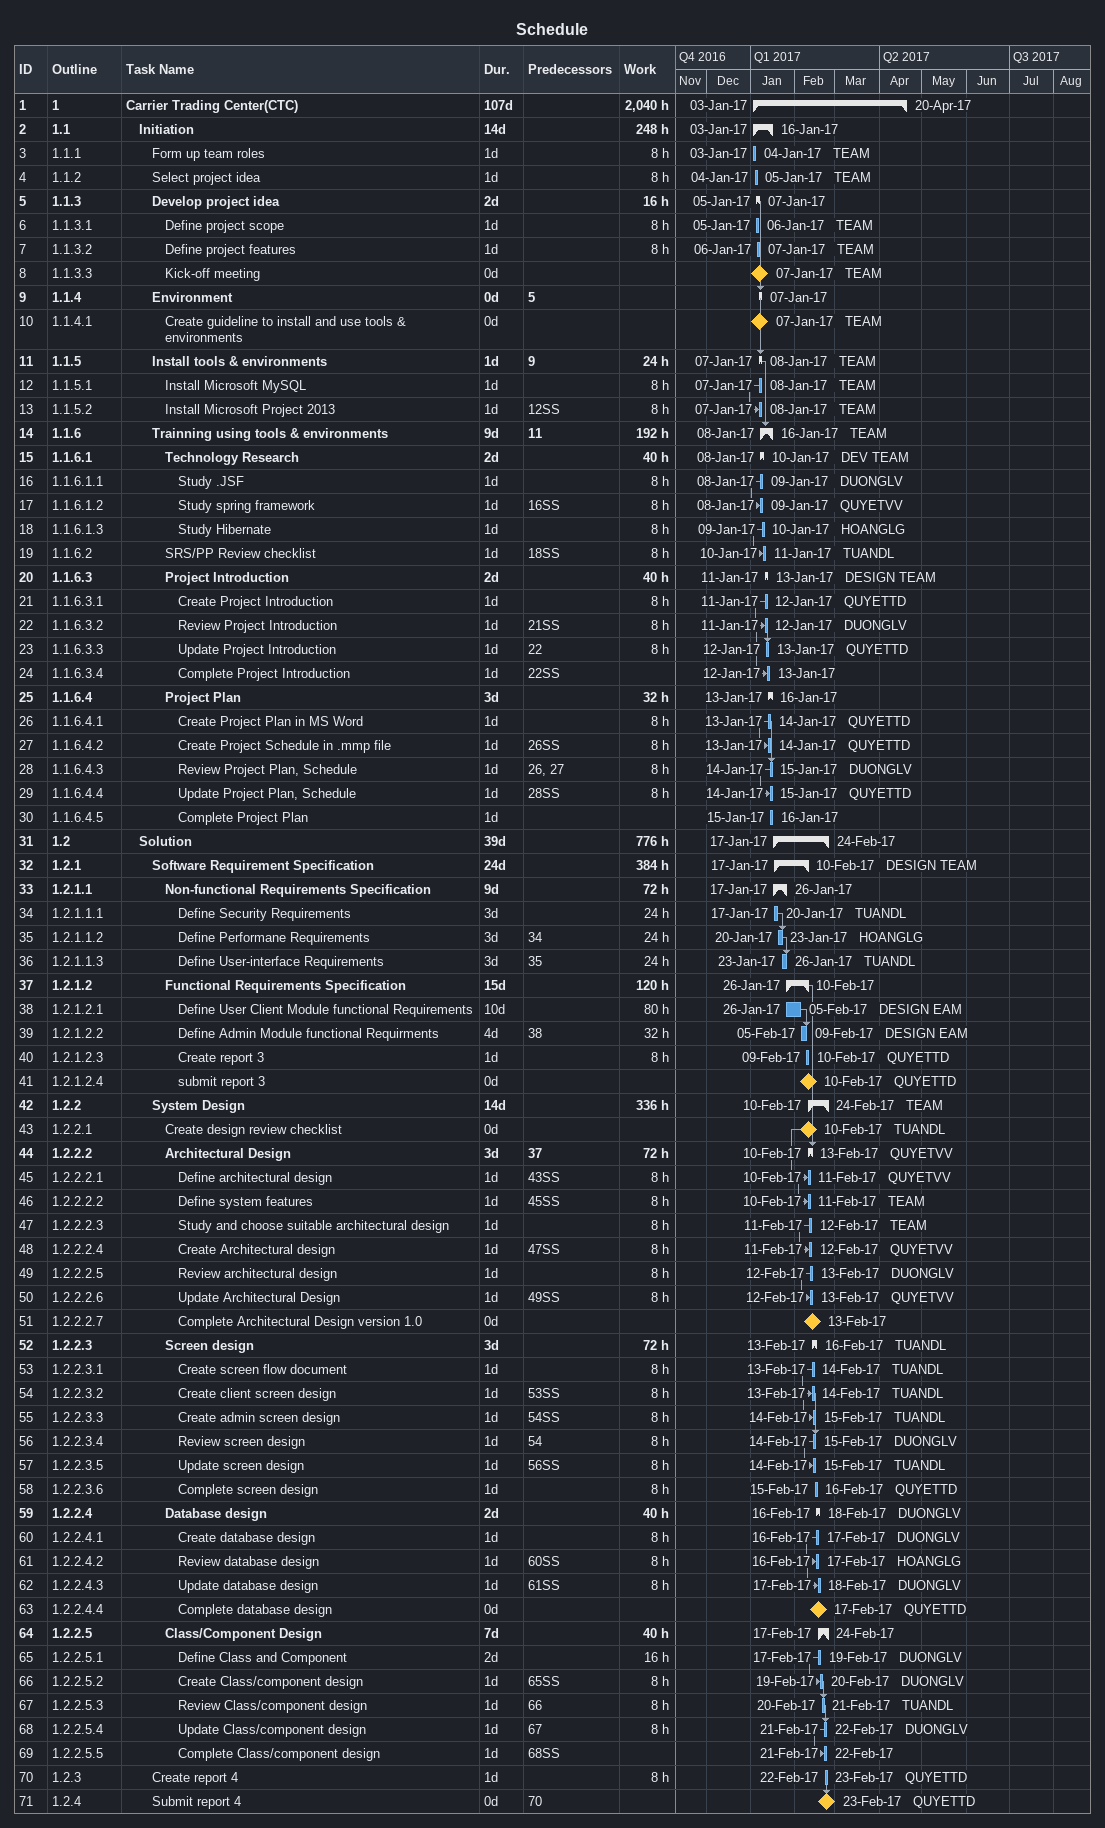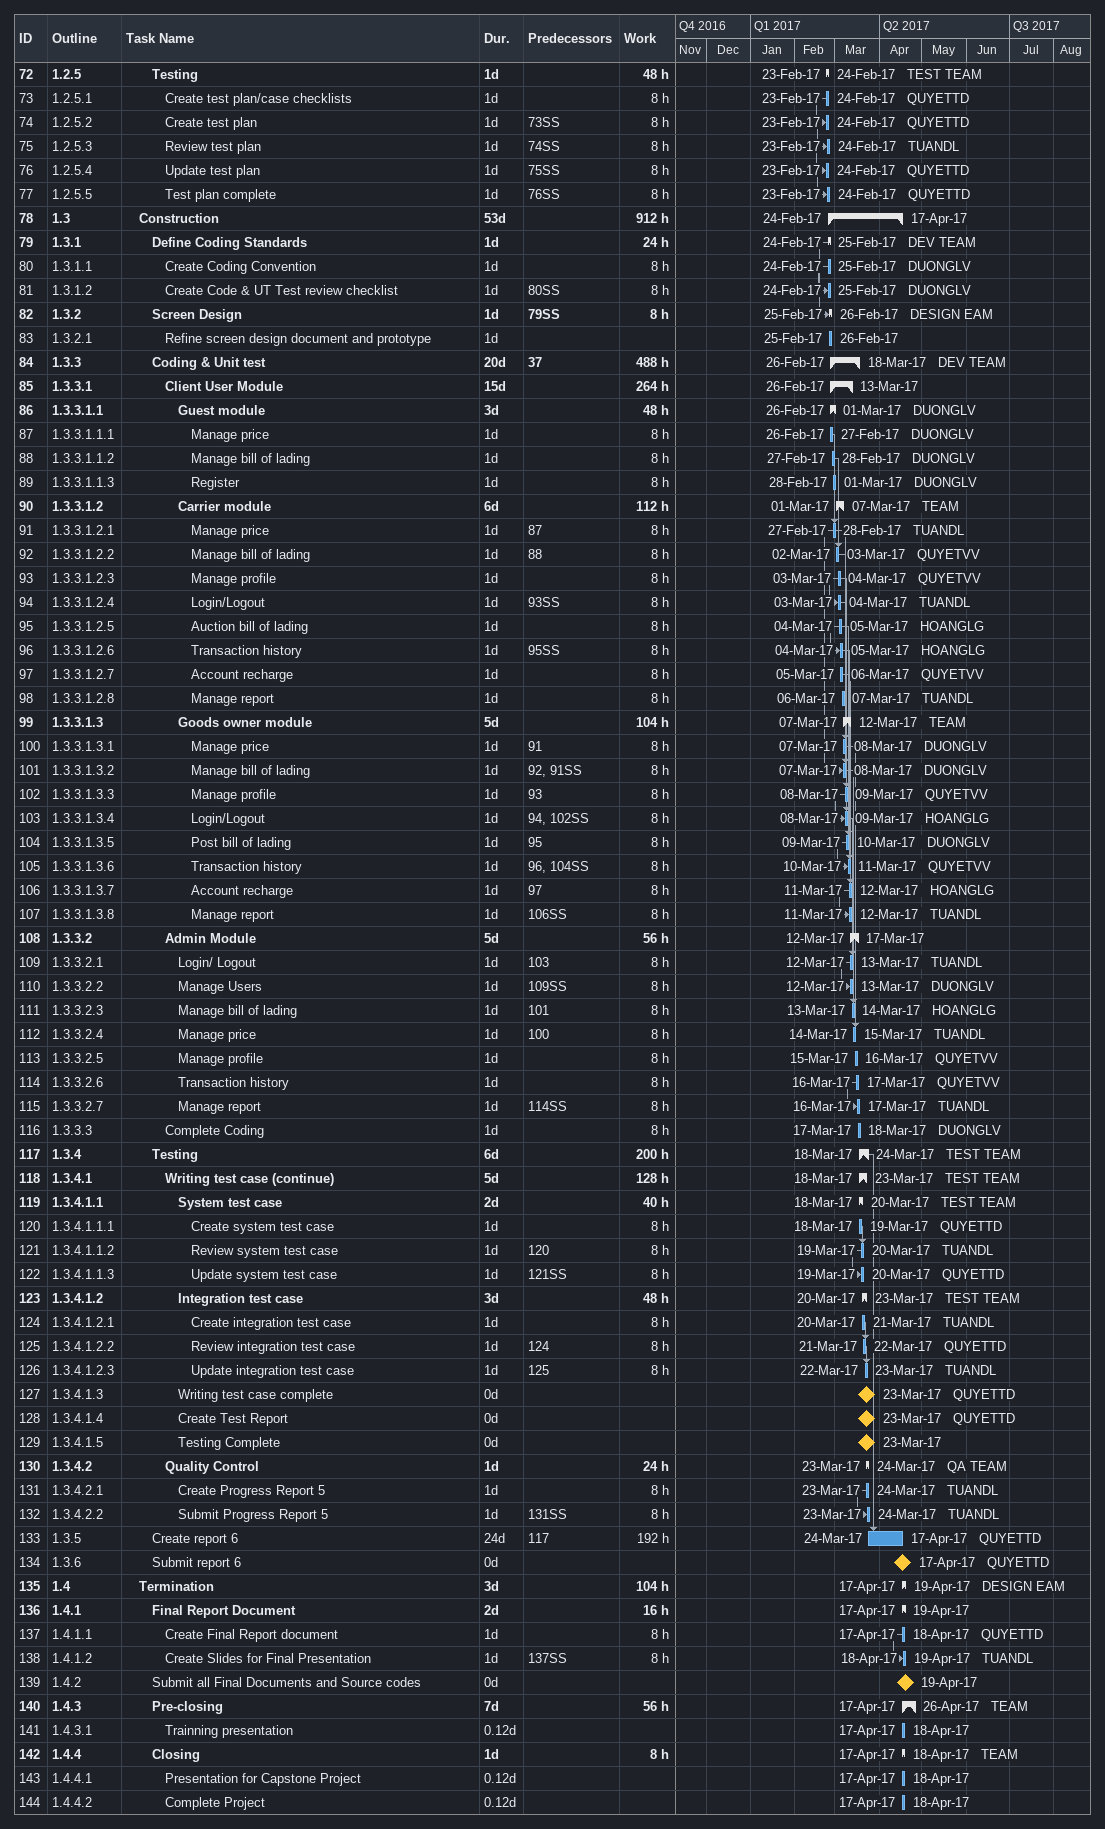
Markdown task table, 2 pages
Schedule

| ID | WBS | Task | Duration | Start | Finish | Predecessors | Resources | Work (h) |
|---|---|---|---|---|---|---|---|---|
| 1 | 1 | **Carrier Trading Center(CTC)** | 107d | 2017-01-03 | 2017-04-20 |  |  | 2040 |
| 2 | 1.1 | **Initiation** | 14d | 2017-01-03 | 2017-01-16 |  |  | 248 |
| 3 | 1.1.1 | Form up team roles | 1d | 2017-01-03 | 2017-01-04 |  | TEAM | 8 |
| 4 | 1.1.2 | Select project idea | 1d | 2017-01-04 | 2017-01-05 |  | TEAM | 8 |
| 5 | 1.1.3 | **Develop project idea** | 2d | 2017-01-05 | 2017-01-07 |  |  | 16 |
| 6 | 1.1.3.1 | Define project scope | 1d | 2017-01-05 | 2017-01-06 |  | TEAM | 8 |
| 7 | 1.1.3.2 | Define project features | 1d | 2017-01-06 | 2017-01-07 |  | TEAM | 8 |
| 8 | 1.1.3.3 | Kick-off meeting | 0d | 2017-01-07 | 2017-01-07 |  | TEAM |  |
| 9 | 1.1.4 | **Environment** | 0d | 2017-01-07 | 2017-01-07 | 5 |  |  |
| 10 | 1.1.4.1 | Create guideline to install and use tools & environments | 0d | 2017-01-07 | 2017-01-07 |  | TEAM |  |
| 11 | 1.1.5 | **Install tools & environments** | 1d | 2017-01-07 | 2017-01-08 | 9 | TEAM | 24 |
| 12 | 1.1.5.1 | Install Microsoft MySQL | 1d | 2017-01-07 | 2017-01-08 |  | TEAM | 8 |
| 13 | 1.1.5.2 | Install Microsoft Project 2013 | 1d | 2017-01-07 | 2017-01-08 | 12SS | TEAM | 8 |
| 14 | 1.1.6 | **Trainning using tools & environments** | 9d | 2017-01-08 | 2017-01-16 | 11 | TEAM | 192 |
| 15 | 1.1.6.1 | **Technology Research** | 2d | 2017-01-08 | 2017-01-10 |  | DEV TEAM | 40 |
| 16 | 1.1.6.1.1 | Study .JSF | 1d | 2017-01-08 | 2017-01-09 |  | DUONGLV | 8 |
| 17 | 1.1.6.1.2 | Study spring framework | 1d | 2017-01-08 | 2017-01-09 | 16SS | QUYETVV | 8 |
| 18 | 1.1.6.1.3 | Study Hibernate | 1d | 2017-01-09 | 2017-01-10 |  | HOANGLG | 8 |
| 19 | 1.1.6.2 | SRS/PP Review checklist | 1d | 2017-01-10 | 2017-01-11 | 18SS | TUANDL | 8 |
| 20 | 1.1.6.3 | **Project Introduction** | 2d | 2017-01-11 | 2017-01-13 |  | DESIGN TEAM | 40 |
| 21 | 1.1.6.3.1 | Create Project Introduction | 1d | 2017-01-11 | 2017-01-12 |  | QUYETTD | 8 |
| 22 | 1.1.6.3.2 | Review Project Introduction | 1d | 2017-01-11 | 2017-01-12 | 21SS | DUONGLV | 8 |
| 23 | 1.1.6.3.3 | Update Project Introduction | 1d | 2017-01-12 | 2017-01-13 | 22 | QUYETTD | 8 |
| 24 | 1.1.6.3.4 | Complete Project Introduction | 1d | 2017-01-12 | 2017-01-13 | 22SS |  |  |
| 25 | 1.1.6.4 | **Project Plan** | 3d | 2017-01-13 | 2017-01-16 |  |  | 32 |
| 26 | 1.1.6.4.1 | Create Project Plan in MS Word | 1d | 2017-01-13 | 2017-01-14 |  | QUYETTD | 8 |
| 27 | 1.1.6.4.2 | Create Project Schedule in .mmp file | 1d | 2017-01-13 | 2017-01-14 | 26SS | QUYETTD | 8 |
| 28 | 1.1.6.4.3 | Review Project Plan, Schedule | 1d | 2017-01-14 | 2017-01-15 | 26, 27 | DUONGLV | 8 |
| 29 | 1.1.6.4.4 | Update Project Plan, Schedule | 1d | 2017-01-14 | 2017-01-15 | 28SS | QUYETTD | 8 |
| 30 | 1.1.6.4.5 | Complete Project Plan | 1d | 2017-01-15 | 2017-01-16 |  |  |  |
| 31 | 1.2 | **Solution** | 39d | 2017-01-17 | 2017-02-24 |  |  | 776 |
| 32 | 1.2.1 | **Software Requirement Specification** | 24d | 2017-01-17 | 2017-02-10 |  | DESIGN TEAM | 384 |
| 33 | 1.2.1.1 | **Non-functional Requirements Specification** | 9d | 2017-01-17 | 2017-01-26 |  |  | 72 |
| 34 | 1.2.1.1.1 | Define Security Requirements | 3d | 2017-01-17 | 2017-01-20 |  | TUANDL | 24 |
| 35 | 1.2.1.1.2 | Define Performane Requirements | 3d | 2017-01-20 | 2017-01-23 | 34 | HOANGLG | 24 |
| 36 | 1.2.1.1.3 | Define User-interface Requirements | 3d | 2017-01-23 | 2017-01-26 | 35 | TUANDL | 24 |
| 37 | 1.2.1.2 | **Functional Requirements Specification** | 15d | 2017-01-26 | 2017-02-10 |  |  | 120 |
| 38 | 1.2.1.2.1 | Define User Client Module functional Requirements | 10d | 2017-01-26 | 2017-02-05 |  | DESIGN EAM | 80 |
| 39 | 1.2.1.2.2 | Define Admin Module functional Requirments | 4d | 2017-02-05 | 2017-02-09 | 38 | DESIGN EAM | 32 |
| 40 | 1.2.1.2.3 | Create report 3 | 1d | 2017-02-09 | 2017-02-10 |  | QUYETTD | 8 |
| 41 | 1.2.1.2.4 | submit report 3 | 0d | 2017-02-10 | 2017-02-10 |  | QUYETTD |  |
| 42 | 1.2.2 | **System Design** | 14d | 2017-02-10 | 2017-02-24 |  | TEAM | 336 |
| 43 | 1.2.2.1 | Create design review checklist | 0d | 2017-02-10 | 2017-02-10 |  | TUANDL |  |
| 44 | 1.2.2.2 | **Architectural Design** | 3d | 2017-02-10 | 2017-02-13 | 37 | QUYETVV | 72 |
| 45 | 1.2.2.2.1 | Define architectural design | 1d | 2017-02-10 | 2017-02-11 | 43SS | QUYETVV | 8 |
| 46 | 1.2.2.2.2 | Define system features | 1d | 2017-02-10 | 2017-02-11 | 45SS | TEAM | 8 |
| 47 | 1.2.2.2.3 | Study and choose suitable architectural design | 1d | 2017-02-11 | 2017-02-12 |  | TEAM | 8 |
| 48 | 1.2.2.2.4 | Create Architectural design | 1d | 2017-02-11 | 2017-02-12 | 47SS | QUYETVV | 8 |
| 49 | 1.2.2.2.5 | Review architectural design | 1d | 2017-02-12 | 2017-02-13 |  | DUONGLV | 8 |
| 50 | 1.2.2.2.6 | Update Architectural Design | 1d | 2017-02-12 | 2017-02-13 | 49SS | QUYETVV | 8 |
| 51 | 1.2.2.2.7 | Complete Architectural Design version 1.0 | 0d | 2017-02-13 | 2017-02-13 |  |  |  |
| 52 | 1.2.2.3 | **Screen design** | 3d | 2017-02-13 | 2017-02-16 |  | TUANDL | 72 |
| 53 | 1.2.2.3.1 | Create screen flow document | 1d | 2017-02-13 | 2017-02-14 |  | TUANDL | 8 |
| 54 | 1.2.2.3.2 | Create client screen design | 1d | 2017-02-13 | 2017-02-14 | 53SS | TUANDL | 8 |
| 55 | 1.2.2.3.3 | Create admin screen design | 1d | 2017-02-14 | 2017-02-15 | 54SS | TUANDL | 8 |
| 56 | 1.2.2.3.4 | Review screen design | 1d | 2017-02-14 | 2017-02-15 | 54 | DUONGLV | 8 |
| 57 | 1.2.2.3.5 | Update screen design | 1d | 2017-02-14 | 2017-02-15 | 56SS | TUANDL | 8 |
| 58 | 1.2.2.3.6 | Complete screen design | 1d | 2017-02-15 | 2017-02-16 |  | QUYETTD | 8 |
| 59 | 1.2.2.4 | **Database design** | 2d | 2017-02-16 | 2017-02-18 |  | DUONGLV | 40 |
| 60 | 1.2.2.4.1 | Create database design | 1d | 2017-02-16 | 2017-02-17 |  | DUONGLV | 8 |
| 61 | 1.2.2.4.2 | Review database design | 1d | 2017-02-16 | 2017-02-17 | 60SS | HOANGLG | 8 |
| 62 | 1.2.2.4.3 | Update database design | 1d | 2017-02-17 | 2017-02-18 | 61SS | DUONGLV | 8 |
| 63 | 1.2.2.4.4 | Complete database design | 0d | 2017-02-17 | 2017-02-17 |  | QUYETTD |  |
| 64 | 1.2.2.5 | **Class/Component Design** | 7d | 2017-02-17 | 2017-02-24 |  |  | 40 |
| 65 | 1.2.2.5.1 | Define Class and Component | 2d | 2017-02-17 | 2017-02-19 |  | DUONGLV | 16 |
| 66 | 1.2.2.5.2 | Create Class/component design | 1d | 2017-02-19 | 2017-02-20 | 65SS | DUONGLV | 8 |
| 67 | 1.2.2.5.3 | Review Class/component design | 1d | 2017-02-20 | 2017-02-21 | 66 | TUANDL | 8 |
| 68 | 1.2.2.5.4 | Update Class/component design | 1d | 2017-02-21 | 2017-02-22 | 67 | DUONGLV | 8 |
| 69 | 1.2.2.5.5 | Complete Class/component design | 1d | 2017-02-21 | 2017-02-22 | 68SS |  |  |
| 70 | 1.2.3 | Create report 4 | 1d | 2017-02-22 | 2017-02-23 |  | QUYETTD | 8 |
| 71 | 1.2.4 | Submit report 4 | 0d | 2017-02-23 | 2017-02-23 | 70 | QUYETTD |  |
| 72 | 1.2.5 | **Testing** | 1d | 2017-02-23 | 2017-02-24 |  | TEST TEAM | 48 |
| 73 | 1.2.5.1 | Create test plan/case checklists | 1d | 2017-02-23 | 2017-02-24 |  | QUYETTD | 8 |
| 74 | 1.2.5.2 | Create test plan | 1d | 2017-02-23 | 2017-02-24 | 73SS | QUYETTD | 8 |
| 75 | 1.2.5.3 | Review test plan | 1d | 2017-02-23 | 2017-02-24 | 74SS | TUANDL | 8 |
| 76 | 1.2.5.4 | Update test plan | 1d | 2017-02-23 | 2017-02-24 | 75SS | QUYETTD | 8 |
| 77 | 1.2.5.5 | Test plan complete | 1d | 2017-02-23 | 2017-02-24 | 76SS | QUYETTD | 8 |
| 78 | 1.3 | **Construction** | 53d | 2017-02-24 | 2017-04-17 |  |  | 912 |
| 79 | 1.3.1 | **Define Coding Standards** | 1d | 2017-02-24 | 2017-02-25 |  | DEV TEAM | 24 |
| 80 | 1.3.1.1 | Create Coding Convention | 1d | 2017-02-24 | 2017-02-25 |  | DUONGLV | 8 |
| 81 | 1.3.1.2 | Create Code & UT Test review checklist | 1d | 2017-02-24 | 2017-02-25 | 80SS | DUONGLV | 8 |
| 82 | 1.3.2 | **Screen Design** | 1d | 2017-02-25 | 2017-02-26 | 79SS | DESIGN EAM | 8 |
| 83 | 1.3.2.1 | Refine screen design document and prototype | 1d | 2017-02-25 | 2017-02-26 |  |  |  |
| 84 | 1.3.3 | **Coding & Unit test** | 20d | 2017-02-26 | 2017-03-18 | 37 | DEV TEAM | 488 |
| 85 | 1.3.3.1 | **Client User Module** | 15d | 2017-02-26 | 2017-03-13 |  |  | 264 |
| 86 | 1.3.3.1.1 | **Guest module** | 3d | 2017-02-26 | 2017-03-01 |  | DUONGLV | 48 |
| 87 | 1.3.3.1.1.1 | Manage price | 1d | 2017-02-26 | 2017-02-27 |  | DUONGLV | 8 |
| 88 | 1.3.3.1.1.2 | Manage bill of lading | 1d | 2017-02-27 | 2017-02-28 |  | DUONGLV | 8 |
| 89 | 1.3.3.1.1.3 | Register | 1d | 2017-02-28 | 2017-03-01 |  | DUONGLV | 8 |
| 90 | 1.3.3.1.2 | **Carrier module** | 6d | 2017-03-01 | 2017-03-07 |  | TEAM | 112 |
| 91 | 1.3.3.1.2.1 | Manage price | 1d | 2017-02-27 | 2017-02-28 | 87 | TUANDL | 8 |
| 92 | 1.3.3.1.2.2 | Manage bill of lading | 1d | 2017-03-02 | 2017-03-03 | 88 | QUYETVV | 8 |
| 93 | 1.3.3.1.2.3 | Manage profile | 1d | 2017-03-03 | 2017-03-04 |  | QUYETVV | 8 |
| 94 | 1.3.3.1.2.4 | Login/Logout | 1d | 2017-03-03 | 2017-03-04 | 93SS | TUANDL | 8 |
| 95 | 1.3.3.1.2.5 | Auction bill of lading | 1d | 2017-03-04 | 2017-03-05 |  | HOANGLG | 8 |
| 96 | 1.3.3.1.2.6 | Transaction history | 1d | 2017-03-04 | 2017-03-05 | 95SS | HOANGLG | 8 |
| 97 | 1.3.3.1.2.7 | Account recharge | 1d | 2017-03-05 | 2017-03-06 |  | QUYETVV | 8 |
| 98 | 1.3.3.1.2.8 | Manage report | 1d | 2017-03-06 | 2017-03-07 |  | TUANDL | 8 |
| 99 | 1.3.3.1.3 | **Goods owner module** | 5d | 2017-03-07 | 2017-03-12 |  | TEAM | 104 |
| 100 | 1.3.3.1.3.1 | Manage price | 1d | 2017-03-07 | 2017-03-08 | 91 | DUONGLV | 8 |
| 101 | 1.3.3.1.3.2 | Manage bill of lading | 1d | 2017-03-07 | 2017-03-08 | 92, 91SS | DUONGLV | 8 |
| 102 | 1.3.3.1.3.3 | Manage profile | 1d | 2017-03-08 | 2017-03-09 | 93 | QUYETVV | 8 |
| 103 | 1.3.3.1.3.4 | Login/Logout | 1d | 2017-03-08 | 2017-03-09 | 94, 102SS | HOANGLG | 8 |
| 104 | 1.3.3.1.3.5 | Post bill of lading | 1d | 2017-03-09 | 2017-03-10 | 95 | DUONGLV | 8 |
| 105 | 1.3.3.1.3.6 | Transaction history | 1d | 2017-03-10 | 2017-03-11 | 96, 104SS | QUYETVV | 8 |
| 106 | 1.3.3.1.3.7 | Account recharge | 1d | 2017-03-11 | 2017-03-12 | 97 | HOANGLG | 8 |
| 107 | 1.3.3.1.3.8 | Manage report | 1d | 2017-03-11 | 2017-03-12 | 106SS | TUANDL | 8 |
| 108 | 1.3.3.2 | **Admin Module** | 5d | 2017-03-12 | 2017-03-17 |  |  | 56 |
| 109 | 1.3.3.2.1 | Login/ Logout | 1d | 2017-03-12 | 2017-03-13 | 103 | TUANDL | 8 |
| 110 | 1.3.3.2.2 | Manage Users | 1d | 2017-03-12 | 2017-03-13 | 109SS | DUONGLV | 8 |
| 111 | 1.3.3.2.3 | Manage bill of lading | 1d | 2017-03-13 | 2017-03-14 | 101 | HOANGLG | 8 |
| 112 | 1.3.3.2.4 | Manage price | 1d | 2017-03-14 | 2017-03-15 | 100 | TUANDL | 8 |
| 113 | 1.3.3.2.5 | Manage profile | 1d | 2017-03-15 | 2017-03-16 |  | QUYETVV | 8 |
| 114 | 1.3.3.2.6 | Transaction history | 1d | 2017-03-16 | 2017-03-17 |  | QUYETVV | 8 |
| 115 | 1.3.3.2.7 | Manage report | 1d | 2017-03-16 | 2017-03-17 | 114SS | TUANDL | 8 |
| 116 | 1.3.3.3 | Complete Coding | 1d | 2017-03-17 | 2017-03-18 |  | DUONGLV | 8 |
| 117 | 1.3.4 | **Testing** | 6d | 2017-03-18 | 2017-03-24 |  | TEST TEAM | 200 |
| 118 | 1.3.4.1 | **Writing test case (continue)** | 5d | 2017-03-18 | 2017-03-23 |  | TEST TEAM | 128 |
| 119 | 1.3.4.1.1 | **System test case** | 2d | 2017-03-18 | 2017-03-20 |  | TEST TEAM | 40 |
| 120 | 1.3.4.1.1.1 | Create system test case | 1d | 2017-03-18 | 2017-03-19 |  | QUYETTD | 8 |
| 121 | 1.3.4.1.1.2 | Review system test case | 1d | 2017-03-19 | 2017-03-20 | 120 | TUANDL | 8 |
| 122 | 1.3.4.1.1.3 | Update system test case | 1d | 2017-03-19 | 2017-03-20 | 121SS | QUYETTD | 8 |
| 123 | 1.3.4.1.2 | **Integration test case** | 3d | 2017-03-20 | 2017-03-23 |  | TEST TEAM | 48 |
| 124 | 1.3.4.1.2.1 | Create integration test case | 1d | 2017-03-20 | 2017-03-21 |  | TUANDL | 8 |
| 125 | 1.3.4.1.2.2 | Review integration test case | 1d | 2017-03-21 | 2017-03-22 | 124 | QUYETTD | 8 |
| 126 | 1.3.4.1.2.3 | Update integration test case | 1d | 2017-03-22 | 2017-03-23 | 125 | TUANDL | 8 |
| 127 | 1.3.4.1.3 | Writing test case complete | 0d | 2017-03-23 | 2017-03-23 |  | QUYETTD |  |
| 128 | 1.3.4.1.4 | Create Test Report | 0d | 2017-03-23 | 2017-03-23 |  | QUYETTD |  |
| 129 | 1.3.4.1.5 | Testing Complete | 0d | 2017-03-23 | 2017-03-23 |  |  |  |
| 130 | 1.3.4.2 | **Quality Control** | 1d | 2017-03-23 | 2017-03-24 |  | QA TEAM | 24 |
| 131 | 1.3.4.2.1 | Create Progress Report 5 | 1d | 2017-03-23 | 2017-03-24 |  | TUANDL | 8 |
| 132 | 1.3.4.2.2 | Submit Progress Report 5 | 1d | 2017-03-23 | 2017-03-24 | 131SS | TUANDL | 8 |
| 133 | 1.3.5 | Create report 6 | 24d | 2017-03-24 | 2017-04-17 | 117 | QUYETTD | 192 |
| 134 | 1.3.6 | Submit report 6 | 0d | 2017-04-17 | 2017-04-17 |  | QUYETTD |  |
| 135 | 1.4 | **Termination** | 3d | 2017-04-17 | 2017-04-19 |  | DESIGN EAM | 104 |
| 136 | 1.4.1 | **Final Report Document** | 2d | 2017-04-17 | 2017-04-19 |  |  | 16 |
| 137 | 1.4.1.1 | Create Final Report document | 1d | 2017-04-17 | 2017-04-18 |  | QUYETTD | 8 |
| 138 | 1.4.1.2 | Create Slides for Final Presentation | 1d | 2017-04-18 | 2017-04-19 | 137SS | TUANDL | 8 |
| 139 | 1.4.2 | Submit all Final Documents and Source codes | 0d | 2017-04-19 | 2017-04-19 |  |  |  |
| 140 | 1.4.3 | **Pre-closing** | 7d | 2017-04-17 | 2017-04-26 |  | TEAM | 56 |
| 141 | 1.4.3.1 | Trainning presentation | 0.12d | 2017-04-17 | 2017-04-18 |  |  |  |
| 142 | 1.4.4 | **Closing** | 1d | 2017-04-17 | 2017-04-18 |  | TEAM | 8 |
| 143 | 1.4.4.1 | Presentation for Capstone Project | 0.12d | 2017-04-17 | 2017-04-18 |  |  |  |
| 144 | 1.4.4.2 | Complete Project | 0.12d | 2017-04-17 | 2017-04-18 |  |  |  |
